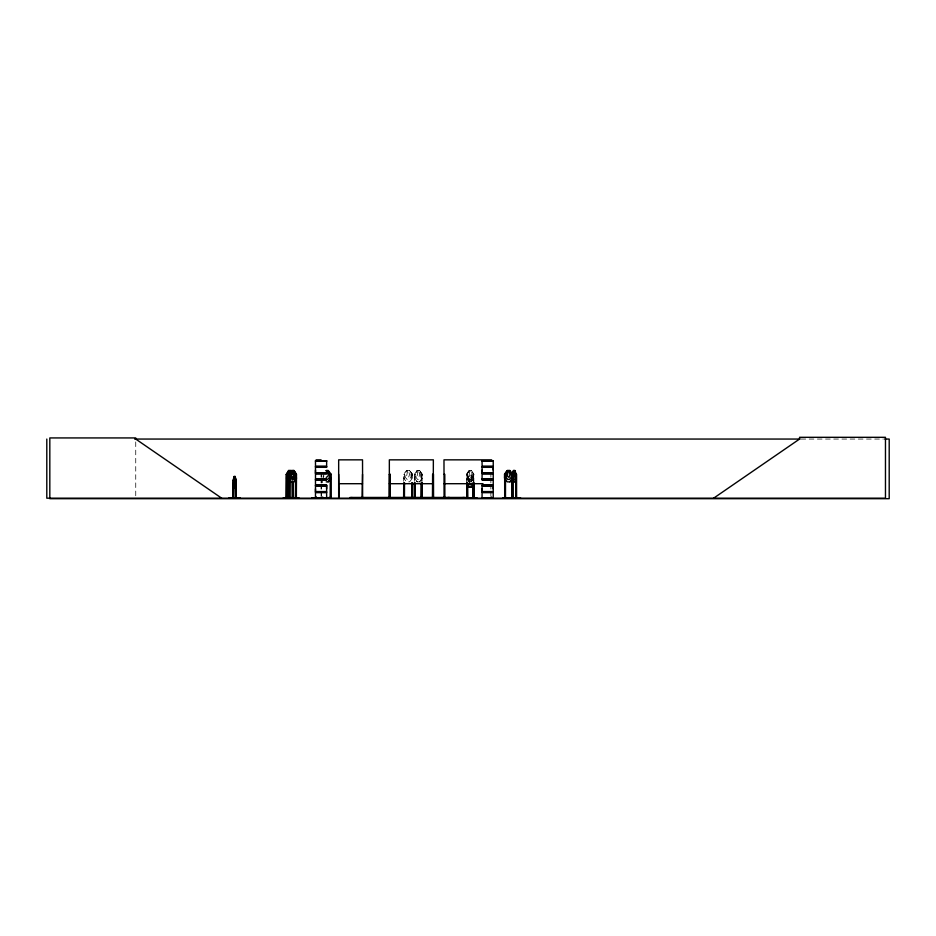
<?xml version="1.0" encoding="UTF-8"?>
<svg xmlns="http://www.w3.org/2000/svg" width="936" height="936" viewBox="0 0 936 936"><rect width="100%" height="100%" fill="white"/><g stroke="black" fill="none" stroke-linecap="round" stroke-linejoin="round"><path stroke-width="0.7" stroke-dasharray="4.68 3.51" d="M467.403 474.142L467.403 481.35M473.183 474.201L473.125 481.35M421.621 474.142L421.434 481.35M404.598 474.201L404.527 481.35M417.959 471.112L417.128 476.003L418.801 477.465L419.667 474.341L418.801 471.112L417.901 471.112M411.805 474.248L412.472 474.341L412.472 481.35M470.434 481.303L471.709 478.565L470.047 480.741L468.456 478.425L469.615 481.326M468.983 475.921L466.537 479.7L466.537 483.491L466.596 474.306L468.983 470.515L471.475 470.515M466.596 474.306L469.041 470.515M471.416 481.865L473.733 478.05M417.082 470.515L414.449 474.306L414.402 481.35M419.609 481.771L422.288 478.085L419.656 481.865M403.72 481.35L403.591 474.306L406.575 470.515L409.605 470.515L412.589 474.306L412.589 478.085L409.605 481.865L406.575 481.865L403.591 478.085M415.268 474.295L414.402 474.341M800.994 439.054L883.42 439.054M417.035 470.515L419.702 470.515M409.558 470.621L406.622 470.621L405.148 474.341L405.148 477.173L407.125 479.419L409.079 479.419L411.009 477.173L411.009 474.341L409.558 470.621L412.495 474.341M419.667 470.621L417.07 470.621L415.841 477.173L417.55 479.419L419.246 479.419L420.919 477.173L419.667 470.621L422.159 474.341L422.136 481.35M471.44 470.621L469.03 470.621L467.848 477.173L469.427 479.419L470.995 479.419L472.551 477.173L471.381 470.621L473.733 474.341L473.675 483.456M404.434 474.295L403.72 474.341M466.678 474.341L467.59 474.341L467.59 481.35M473.031 474.341L473.955 474.341M468.924 475.921L471.416 475.921L473.815 479.7L471.323 476.014L470.586 471.112L469.802 471.112L467.848 482.578M466.537 479.7L469.03 476.014L470.586 477.465L471.381 476.003L472.551 482.578M417.035 481.865L419.702 481.865M471.475 481.865L468.983 481.865L466.596 478.085L469.088 481.771M419.656 470.515L422.288 474.306L421.282 474.341L421.282 481.35M417.117 481.771L414.449 478.085L417.082 481.865M471.416 470.515L473.873 474.306L473.815 482.227M469.802 482.871L469.03 481.396L469.802 476.506L470.586 476.506L471.381 481.396M490.885 474.341L490.885 477.208M490.885 478.647L490.873 482.953M490.885 484.392L490.873 490.136M490.885 491.575L490.873 495.881M473.312 474.341L473.312 481.35M466.935 474.341L466.935 481.35M421.984 474.341L421.984 481.35M415.186 474.025L415.093 481.35M414.554 474.341L414.554 481.35M411.606 474.025L411.664 481.35M323.774 474.341L323.774 477.173M323.142 475.734L323.142 482.754M322.335 478.542L322.335 482.754M321.317 474.341L321.317 477.208M321.399 478.647L321.317 482.953M321.399 484.392L321.317 490.136M321.399 491.575L321.317 495.881M321.083 474.341L321.083 477.208M321.013 478.647L321.083 482.953M321.013 484.392L321.083 490.136M321.013 491.575L321.083 495.881M135.743 441.932L135.743 496.747M407.593 471.112L406.633 476.003L407.593 477.465L408.564 477.465L409.558 474.341L408.564 471.112L407.593 471.112"/><path stroke-width="1.4" d="M315.479 491.564L315.479 486.076L326.629 486.076L326.617 491.564L315.479 491.564L315.49 488.826M326.629 472.797L315.479 472.797L315.49 470.059M326.617 488.826L326.617 486.076M482.075 491.564L482.075 486.076L493.237 486.076L493.225 491.564L482.075 491.564L482.087 488.826M482.075 472.797L482.075 467.321L493.237 467.321L493.225 472.797L482.075 472.797L482.087 470.059M493.225 488.826L493.225 486.076M493.225 470.059L493.225 467.321M512.729 498.174L512.565 474.002M515.935 498.186L515.911 474.049M315.444 498.174L315.49 492.664L326.629 492.664L326.629 497.952L311.793 498.069L330.197 497.566M286.264 474.341L287.2 474.049L287.141 498.186M289.856 474.142L289.809 498.186M295.846 474.142L295.612 498.186M512.881 474.341L512.881 477.173L513.77 479.419L514.66 479.419L515.549 477.173L514.882 470.621L513.548 470.621L512.881 474.341L511.816 474.341L511.805 498.186M330.431 474.201L331.098 474.341M234.526 477.067L234.831 483.432L234.433 477.067M234.222 476.588L234.374 485.386L235.615 483.14M326.219 470.621L328.173 470.621L329.636 474.341L329.636 477.173L327.694 479.419L315.373 479.361L326.641 479.185L315.49 479.045L315.49 473.909L326.629 473.909M481.993 479.255L493.249 479.478M482.052 498.163L482.075 492.664L493.237 492.664L493.237 497.952L482.005 497.987M228.618 498.174L240.119 497.741M233.579 480.238L233.474 498.186M235.872 480.238L235.685 498.186M508.201 498.174L520.521 498.127L502.726 498.069M516.157 498.174L516.262 474.306L514.905 470.515L513.525 470.515L512.214 474.341L512.027 498.186M338.598 498.069L339.113 497.32M288.733 474.341L289.446 471.112L290.183 471.112L290.686 473.265M235.158 476.482L234.105 476.482L233.193 480.297L233.181 498.186M233.286 480.297L234.199 476.482M235.076 487.831L236.106 480.262L235.076 476.482M236.106 484.052L235.158 487.831L234.105 487.831L233.286 484.017M290.932 470.621L288.651 470.621L287.609 474.341L287.609 477.173L289.095 479.419M283.304 497.741L298.876 497.741M288.896 498.127L288.885 474.341L289.844 474.224M291.541 470.621L290.312 477.173L291.95 479.419L293.576 479.419L295.179 477.173L293.974 470.621L291.482 470.621L289.048 474.341L289.06 498.186M464.045 497.741L476.67 497.741L471.37 498.127M464.034 498.116L463.999 497.449M286.357 498.116L286.439 474.306L288.721 470.621M468.328 484.017L468.959 484.193M512.308 498.186L512.249 474.306L513.607 470.515M514.882 481.771L516.356 478.085M516.309 478.05L514.905 481.865L513.525 481.865L512.296 478.05M411.758 498.127L411.664 482.754M416.555 498.116L412.109 497.706L424.429 497.741L420.007 498.127M390.932 498.116L387.492 498.127L391.014 498.186M390.955 497.73L387.551 498.069M322.159 498.116L322.241 497.32M443.793 498.069L443.886 497.32M286.194 498.186L286.369 474.306L288.686 470.515M293.916 481.771L296.361 478.05M507.312 470.621L504.598 474.341L504.504 478.085L507.265 481.865L510.015 481.865L512.741 478.085L509.98 481.865M328.173 481.771L331.11 478.05M331.215 478.085L328.232 481.865L326.208 481.865M508.365 498.127L520.486 497.741M516.333 498.127L516.262 474.306M713.63 498.186L799.555 439.054L799.555 437.311L885.468 437.311L885.468 498.186L46.8 498.186L46.8 439.054M134.644 439.054L799.999 439.054M884.812 439.054L889.2 439.054L889.2 498.689L49.819 498.689L49.819 437.931L135.743 437.931L135.743 439.054L221.656 498.186M316.099 459.845L321.083 459.845M491.681 459.845L443.98 459.845L444.073 498.186M315.467 460.711L326.641 460.711M482.075 460.711L493.249 460.711M315.49 461.261L326.617 461.261M482.087 461.261L493.225 461.261M315.397 466.596L326.711 466.596M482.005 466.596L493.319 466.596M315.397 466.935L326.711 466.935M482.005 466.935L493.319 466.935M326.629 467.321L315.479 467.321L315.479 472.797M288.616 470.515L290.967 470.515M295.437 498.186L295.519 474.341L296.408 474.341L294.009 470.515L291.447 470.515L288.967 474.306L296.49 474.306L296.338 498.186L296.185 474.341M326.208 470.515L328.232 470.515L331.215 474.306L331.25 497.741M326.208 471.112L327.19 471.112L328.185 474.341L328.185 476.003L326.208 477.465M514.519 471.112L513.981 471.112C512.074 478.975 516.368 478.963 514.437 471.112M315.397 473.183L326.711 473.183M482.005 473.183L493.319 473.183M315.397 473.522L326.711 473.522M482.005 473.522L493.319 473.522M515.83 474.002L516.578 474.341L516.578 498.186M338.668 474.341L339.113 498.186M362.524 474.341L362.068 498.186M389.341 474.341L390.207 474.341L390.289 498.186M443.98 474.341L444.787 474.341L444.881 498.186M286.51 478.05L288.686 481.865M482.087 479.045L493.225 479.045L493.237 473.909L482.075 473.909L482.075 479.185L493.249 479.185M326.641 479.677L315.467 479.665L315.49 484.977L326.629 484.977M482.075 479.7L493.249 479.7L493.225 484.977L482.075 484.977M315.49 480.016L326.617 480.016M482.087 480.016L493.225 480.016M233.45 480.297L232.842 498.186M235.989 498.186L236.012 480.262L235.427 480.297L235.392 498.186M288.616 481.865L290.967 481.865M466.619 483.456L469.03 487.176L471.381 487.176L473.815 483.491L471.358 487.27L468.924 487.27M466.537 483.491L468.983 487.27M338.668 483.701L362.524 483.701M389.341 483.701L433.356 483.701M443.98 483.701L483.011 483.701M469.427 484.825L470.995 484.825M315.397 485.363L326.711 485.363M482.005 485.363L493.319 485.363M315.397 485.702L326.711 485.702M482.005 485.702L493.319 485.702M234.129 487.738L235.147 487.738M315.397 491.938L326.711 491.938M482.005 491.938L493.319 491.938M315.397 492.277L326.711 492.277M482.005 492.277L493.319 492.277M232.83 497.32L233.52 497.32M235.357 497.32L236.047 497.32M286.182 497.32L287.141 497.32M288.814 497.32L289.809 497.32M293.132 497.32L292.161 497.32L292.172 498.186M295.437 497.32L296.443 497.32M331.192 497.32L330.197 497.32L330.197 498.186L330.279 474.037M466.666 497.32L467.672 497.32M473.043 497.32L474.037 497.32L474.037 498.186M511.805 497.32L513.022 497.32L512.998 498.186M516.649 497.32L515.865 497.32L515.888 498.186M404.621 497.566L411.571 497.566M431.905 498.127L435.24 497.706L431.8 498.186M311.793 497.741L326.617 497.8M412.109 497.741L416.625 498.186M424.429 497.741L419.901 498.186M431.859 497.741L435.252 497.741M476.67 497.741L471.264 498.186M482.087 497.8L493.225 497.8M289.75 474.037L289.633 498.186M412.647 498.116L412.565 497.32M296.033 498.116L296.057 497.32M471.089 484.251L471.709 484.017M362.641 498.127L362.524 459.845L338.668 459.845L338.668 498.186M512.53 498.116L512.53 497.32M512.741 474.306L509.98 470.515L507.218 470.515L504.504 474.306L505.522 474.341L505.475 498.186M293.962 470.515L296.408 474.341M288.733 476.003L289.446 477.465M512.214 478.05L513.607 481.865M235.053 476.588L235.989 480.297M235.147 476.588L235.673 498.186M512.951 478.542L512.846 498.186M505.604 498.186L505.604 497.32L504.574 497.32L504.574 498.186M505.276 497.32L505.288 498.186M504.785 474.341L504.89 498.186M504.656 474.341L504.703 498.186M491.774 497.32L491.751 498.186M491.599 497.32L491.587 498.186M490.967 497.32L490.979 498.186M490.873 497.32L490.792 498.186M473.955 482.754L473.909 498.186M473.78 482.754L473.675 498.186M473.417 497.32L473.44 498.186M473.312 482.754L473.242 498.186M473.125 482.754L473.054 498.186M467.59 484.158L467.661 498.186M467.403 482.754L467.474 498.186M467.275 497.32L467.298 498.186M467.064 497.32L467.041 498.186L466.935 482.754M466.748 482.754L466.748 498.186M465.496 498.186L465.496 497.449L350.099 497.449L350.099 498.186M463.121 497.449L463.121 498.186M449.561 497.449L449.561 498.186M448.449 497.449L448.449 498.186M448.051 497.449L448.051 498.186M444.694 497.32L444.694 498.186M433.555 498.186L433.473 474.341L432.607 474.341L432.514 498.186M433.251 498.186L433.356 459.845L389.341 459.845L389.341 498.186L389.458 474.341M432.841 497.32L432.841 498.186M432.724 474.341L432.631 498.186M422.136 482.754L422.136 498.186L421.984 482.754M421.879 497.32L421.855 498.186M421.539 497.32L421.563 498.186M421.434 482.754L421.352 498.186M421.282 482.754L421.2 498.186M415.327 497.32L415.327 498.186M415.093 482.754L415.175 498.186M414.964 497.32L414.987 498.186M414.554 482.754L414.66 498.186M414.402 482.754L414.449 498.186M412.472 482.754L412.472 498.186M412.343 497.449L412.343 498.186M411.571 497.32L411.571 498.186M404.621 497.32L404.621 498.186M404.527 482.754L404.434 498.186M403.814 497.32L403.814 498.186M403.72 482.754L403.627 498.186M390.078 474.341L389.984 498.186M389.563 497.32L389.575 498.186M351.842 497.449L351.842 498.186M339.019 497.32L339.019 498.186M331.005 497.32L331.005 498.186M323.142 497.32L323.236 498.186M322.429 497.32L322.429 498.186M321.434 497.32L321.305 498.186M321.095 497.32L321.095 498.186M321.036 497.32L321.001 498.186M316.532 497.32L316.497 498.186M316.403 497.32L316.415 498.186M316.192 498.186L316.075 497.32L316.017 498.186M295.788 497.32L295.811 498.186M293.062 481.35L293.132 498.186M292.851 481.35L292.921 498.186M292.722 497.32L292.757 498.186M292.453 481.35L292.453 498.186M292.243 481.35L292.383 498.186M289.458 497.32L289.435 498.186M289.189 497.32L289.236 498.186M286.872 474.341L286.942 498.186M286.744 497.32L286.603 498.186M233.076 497.32L233.041 498.186M292.336 471.112L291.541 476.003L293.155 477.465L293.974 474.341L293.155 471.112L292.278 471.112M508.143 471.112L507.277 476.003L509.032 477.465L509.945 474.341L509.032 471.112L508.143 471.112M507.265 470.621L505.931 477.173L507.721 479.419L509.5 479.419L511.255 477.173L511.255 474.341L509.933 470.621L507.265 470.621M296.49 478.085L293.962 481.865L291.447 481.865L288.967 478.085L296.49 478.085M326.641 460.921L315.467 460.91L315.49 466.222L326.629 466.222L326.629 460.933M493.249 460.91L482.075 460.921L482.087 466.222L493.237 466.222L493.237 460.933"/></g></svg>
